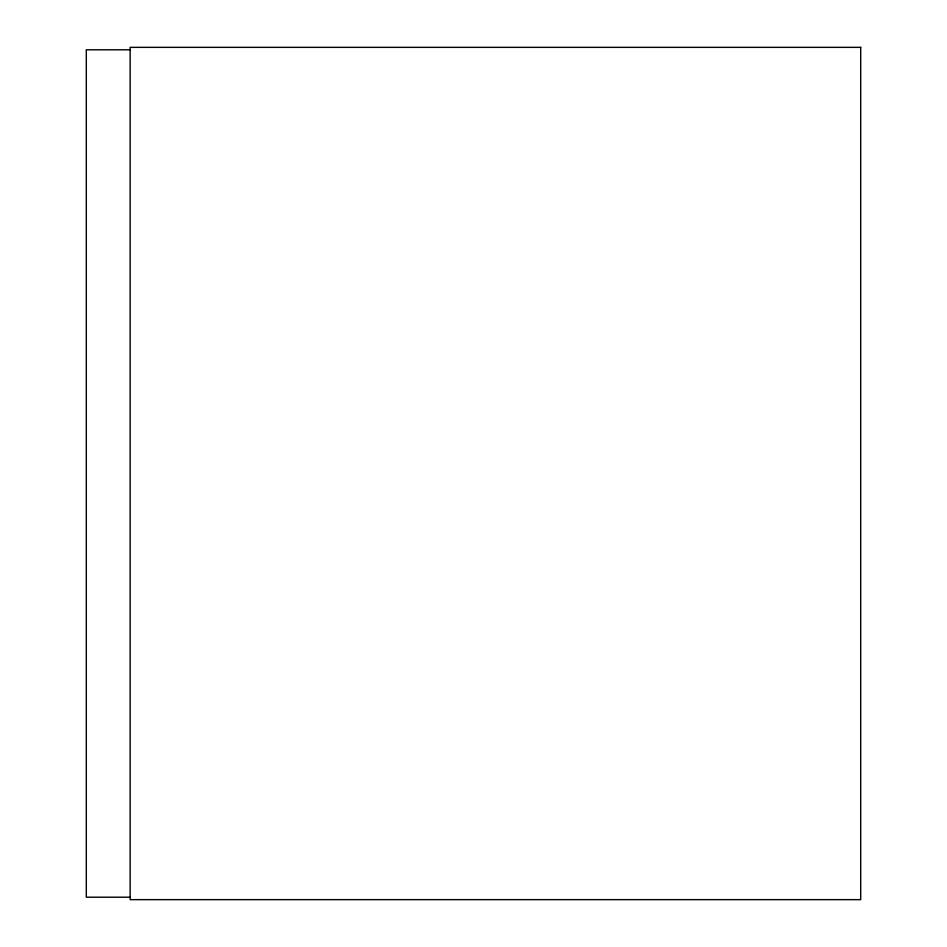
<?xml version="1.0" encoding="UTF-8"?>
<svg xmlns="http://www.w3.org/2000/svg" width="947" height="947" viewBox="0 0 947 947"><rect width="100%" height="100%" fill="white"/><g stroke="black" fill="none" stroke-linecap="round" stroke-linejoin="round"><path stroke-width="1.42" d="M130.141 49.789L86.307 49.789L86.307 897.211L130.141 897.211M860.693 47.35L130.141 47.35L130.141 899.65L860.693 899.65L860.693 47.35"/></g></svg>
